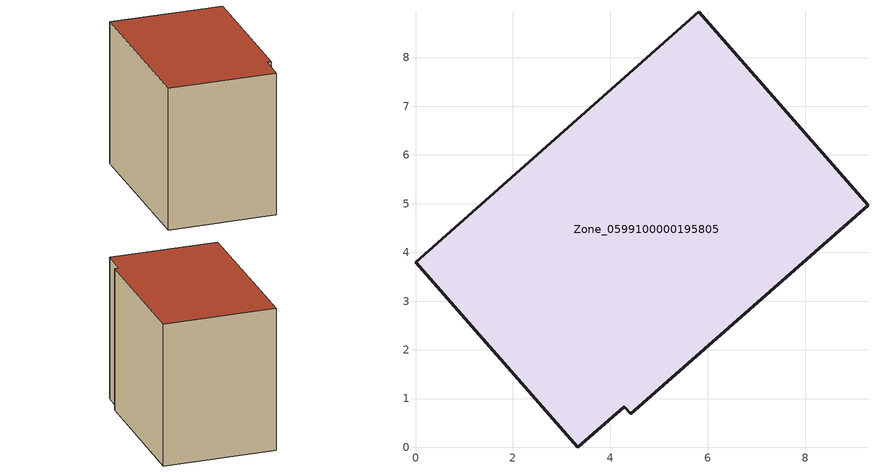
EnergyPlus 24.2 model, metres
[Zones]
Zone_0599100000195805
 floor ground (C_G): 4.29,0.83 3.33,0 0,3.8 5.81,8.94 9.29,4.97 4.42,0.69 z0
 wall outside (C_F): 5.81,8.94 0,3.8 3.33,0 4.29,0.83 4.42,0.69 9.29,4.97 5.81,8.94 z0:6.83
 roof outside (C_R): 4.42,0.69 9.29,4.97 5.81,8.94 0,3.8 3.33,0 4.29,0.83 z6.83
[BUILDING]
Pand.0599100000195805: North Axis=0; Terrain=City; Loads Convergence Tolerance Value=0.04; Temperature Convergence Tolerance Value=0.4; Solar Distribution=FullExterior; Maximum Number of Warmup Days=25; Minimum Number of Warmup Days=1
[Site:Location]
Rotterdam.The.Hague.AP_ZH_NLD Design_Conditions: Latitude=51.96; Longitude=4.45; Time Zone=1; Elevation=-4.5
[SITE:GROUNDTEMPERATURE:BUILDINGSURFACE]
18, 18, 18, 18, 18, 18, 18, 18, 18, 18, 18, 18
[MATERIAL] Thermal Absorptance=0.9; Solar Absorptance=0.7; Visible Absorptance=0.7
Name | Roughness | Thickness | Conductivity | Density | Specific Heat
G.TC.1946 | MediumSmooth | 0.15 | 1 | 540 | 1210
F.TC.1946 | Rough | 0.3 | 0.857143 | 1920 | 840
R.TC.1946 | MediumRough | 0.2 | 0.909091 | 1500 | 1000
[CONSTRUCTION]
C_G: G.TC.1946
C_F: F.TC.1946
C_R: R.TC.1946
[ZONE]
Zone_0599100000195805: Type=1; Multiplier=1; Ceiling Height=Autocalculate; Volume=Autocalculate; Floor Area=autocalculate; Part of Total Floor Area=Yes
[ZONEINFILTRATION:DESIGNFLOWRATE]
Infil_Zone_0599100000195805: Zone or ZoneList or Space or SpaceList=Zone_0599100000195805; Schedule=AlwaysOn; Design Flow Rate Calculation Method=Flow/Area; Flow Rate per Floor Area=0.003; Constant Term Coefficient=1; Temperature Term Coefficient=0; Velocity Term Coefficient=0; Velocity Squared Term Coefficient=0
[HVACTEMPLATE:ZONE:IDEALLOADSAIRSYSTEM]
Zone_0599100000195805: Maximum Heating Supply Air Temperature=50; Minimum Cooling Supply Air Temperature=13; Maximum Heating Supply Air Humidity Ratio=0.0156; Minimum Cooling Supply Air Humidity Ratio=0.0077; Heating Limit=NoLimit; Cooling Limit=NoLimit; Dehumidification Control Type=ConstantSensibleHeatRatio; Cooling Sensible Heat Ratio=0.7; Dehumidification Setpoint=60; Humidification Control Type=None; Humidification Setpoint=30; Outdoor Air Method=None; Outdoor Air Flow Rate per Person=0.00944; Outdoor Air Flow Rate per Zone Floor Area=0; Outdoor Air Flow Rate per Zone=0; Demand Controlled Ventilation Type=None; Outdoor Air Economizer Type=NoEconomizer; Heat Recovery Type=None; Sensible Heat Recovery Effectiveness=0.7; Latent Heat Recovery Effectiveness=0.65
[ZONECONTROL:THERMOSTAT]
ThermostatControl_Zone_0599100000195805: Zone or ZoneList=Zone_0599100000195805; Control Type Schedule=DualSetpointControlType; Control 1=Thermostat_Zone_0599100000195805; Temperature Difference Between Cutout And Setpoint=0
[THERMOSTATSETPOINT:DUALSETPOINT]
Thermostat_Zone_0599100000195805: Heating Setpoint Temperature Schedule=HeatingSetpoint_Zone_0599100000195805; Cooling Setpoint Temperature Schedule=CoolingSetpoint_Zone_0599100000195805
[SCHEDULE:COMPACT]
HeatingSetpoint_Zone_0599100000195805: Through: 12/31, For: AllDays, Until: 24:00, 21
CoolingSetpoint_Zone_0599100000195805: Through: 12/31, For: AllDays, Until: 24:00, 24
DualSetpointControlType: Through: 12/31, For: AllDays, Until: 24:00, 4
AlwaysOn: Through: 12/31, For: AllDays, Until: 24:00, 1
